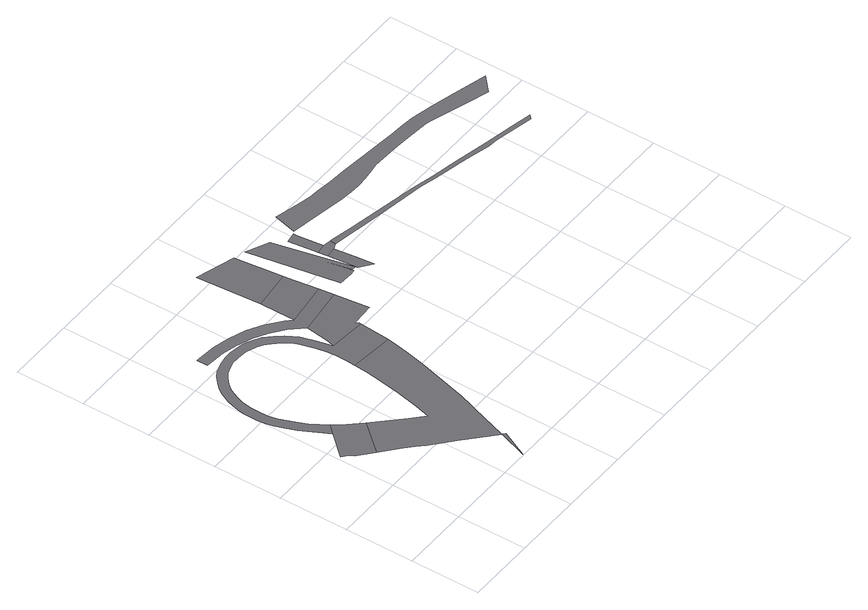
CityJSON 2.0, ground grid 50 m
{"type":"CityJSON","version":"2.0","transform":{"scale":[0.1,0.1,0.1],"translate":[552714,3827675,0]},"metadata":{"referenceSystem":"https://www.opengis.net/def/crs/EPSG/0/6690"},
"CityObjects":{
"road1":{"type":"Road","geometry":[{"type":"MultiSurface","lod":"1","boundaries":[[[0,1,2,3,4,5,6,7]]]}]},
"road2":{"type":"Road","attributes":{"function":"1","RoadStructureAttribute.sectionType":"1"},"geometry":[{"type":"MultiSurface","lod":"1","boundaries":[[[8,9,10,11,12,13,14,7,6,15,16,17,18,19,20,21,22,23,24,25,26,27,28,29,30]]]}]},
"road3":{"type":"Road","attributes":{"function":"1","RoadStructureAttribute.sectionType":"1"},"geometry":[{"type":"MultiSurface","lod":"1","boundaries":[[[31,32,33,34,35,36,37,38,39,40,41,42,43,44,45,46,47,48,49,50,51,52,53,54,55,56,2,1,57,58,59,60,61,62,63,64,65,66,67,68,69,70,71,72,73,74,75,76,77,78,79,80,81,82,8,30,83,84]]]}]},
"road4":{"type":"Road","attributes":{"function":"1","RoadStructureAttribute.sectionType":"7"},"geometry":[{"type":"MultiSurface","lod":"1","boundaries":[[[85,86,87,88,89,90,91,92,93,94,95,96,97,98,99,100,101]]]}]},
"road5":{"type":"Road","geometry":[{"type":"MultiSurface","lod":"1","boundaries":[[[102,103,104,99,98,105,106,84,83]]]}]},
"road6":{"type":"Road","attributes":{"function":"1","RoadStructureAttribute.sectionType":"1"},"geometry":[{"type":"MultiSurface","lod":"1","boundaries":[[[107,108,109,110,101,100]]]}]},
"road7":{"type":"Road","attributes":{"function":"1","RoadStructureAttribute.sectionType":"7"},"geometry":[{"type":"MultiSurface","lod":"1","boundaries":[[[111,112,109,108,113]]]}]},
"road8":{"type":"Road","geometry":[{"type":"MultiSurface","lod":"1","boundaries":[[[114,115,116,117,118,119,120,121]]]}]},
"road9":{"type":"Road","attributes":{"RoadStructureAttribute.sectionType":"1"},"geometry":[{"type":"MultiSurface","lod":"1","boundaries":[[[122,123,124,125,126]]]}]},
"road10":{"type":"Road","attributes":{"RoadStructureAttribute.sectionType":"7"},"geometry":[{"type":"MultiSurface","lod":"1","boundaries":[[[127,128,129,130,131,132]]]}]},
"road11":{"type":"Road","geometry":[{"type":"MultiSurface","lod":"1","boundaries":[[[132,131,126,125,133,134]]]}]},
"road12":{"type":"Road","attributes":{"RoadStructureAttribute.sectionType":"1"},"geometry":[{"type":"MultiSurface","lod":"1","boundaries":[[[135,136,137,138,139,140,141,142,143,144,145,146,147,148,149,150,151,134,133]]]}]},
"road13":{"type":"Road","attributes":{"function":"3","RoadStructureAttribute.sectionType":"1"},"geometry":[{"type":"MultiSurface","lod":"1","boundaries":[[[152,153,154,155,156,157,158,159,160,161,162,163,164,165,166,167,168,169,170,171,172,173,174,175,176,177,178,179,180,181,182]]]}]}
},
"vertices":[
[293,1060,0],[230,1139,0],[173,1081,0],[28,918,0],[68,882,0],[86,850,0],[191,760,0],[372,970,0],
[766,1332,0],[757,1237,0],[738,1106,0],[712,959,0],[678,803,0],[647,693,0],[559,777,0],[307,660,0],[374,593,0],[425,542,0],[572,410,0],[775,221,0],[774,218,0],[701,9,0],[797,207,0],[777,225,0],[871,493,0],[883,528,0],[916,629,0],[1016,996,0],[1049,1141,0],[1075,1274,0],[1080,1300,0],
[812,1647,0],[779,1762,0],[733,1844,0],[690,1898,0],[639,1950,0],[584,1982,0],[521,2012,0],[459,2023,0],[409,2028,0],[354,2027,0],[291,2017,0],[224,1996,0],[184,1971,0],[145,1938,0],[105,1898,0],[73,1852,0],[39,1782,0],[22,1734,0],[12,1689,0],[3,1644,0],[1,1587,0],[1,1534,0],[9,1469,0],[20,1422,0],[41,1357,0],[71,1277,0],[159,1258,0],[126,1333,0],[87,1437,0],[74,1495,0],[71,1562,0],[73,1640,0],[85,1710,0],[102,1755,0],[133,1823,0],[170,1866,0],[213,1904,0],[247,1931,0],[295,1949,0],[344,1960,0],[409,1963,0],[474,1954,0],[552,1924,0],[593,1900,0],[628,1868,0],[671,1818,0],[706,1768,0],[724,1721,0],[753,1619,0],[766,1544,0],[769,1472,0],[770,1402,0],[1098,1522,0],[832,1543,0],
[844,1923,0],[740,2005,0],[635,2067,0],[508,2115,0],[392,2143,0],[237,2157,0],[235,2076,0],[254,2076,0],[379,2063,0],[484,2038,0],[599,1994,0],[694,1938,0],[790,1863,0],[875,1772,0],[1220,1815,0],[1207,1920,0],[886,1879,0],
[1099,1534,0],[1090,1557,0],[1252,1565,0],[862,1665,0],[848,1591,0],
[1185,2091,0],[1176,2167,0],[888,2133,0],[889,2000,0],
[854,2601,0],[870,2397,0],[1135,2515,0],
[1220,2491,0],[1333,1840,0],[1437,1833,0],[1473,1842,0],[1420,2103,0],[1475,1854,0],[1505,1851,0],[1380,2412,0],
[1510,1836,0],[1594,1772,0],[1582,1912,0],[1563,2057,0],[1488,2049,0],
[1528,2317,0],[1528,2339,0],[1453,2328,0],[1477,2146,0],[1480,2119,0],[1550,2127,0],
[1603,2075,0],[1610,2117,0],
[1979,2006,0],[2342,1947,0],[2459,1918,0],[2720,1861,0],[2893,1818,0],[2963,1811,0],[3030,1797,0],[3243,1751,0],[3268,1776,0],[3115,1807,0],[2907,1850,0],[2662,1903,0],[2464,1943,0],[2296,1982,0],[2068,2027,0],[1793,2079,0],[1620,2115,0],
[1753,2316,0],[1956,2281,0],[2053,2272,0],[2128,2267,0],[2196,2271,0],[2281,2279,0],[2336,2290,0],[2383,2290,0],[2568,2279,0],[2708,2268,0],[2833,2254,0],[2869,2245,0],[3139,2155,0],[3292,2107,0],[3401,2208,0],[3156,2275,0],[2985,2318,0],[2890,2340,0],[2817,2357,0],[2715,2366,0],[2627,2372,0],[2535,2386,0],[2370,2402,0],[2179,2423,0],[2052,2432,0],[1939,2448,0],[1867,2455,0],[1772,2476,0],[1631,2510,0],[1593,2520,0],[1548,2352,0]
]}
